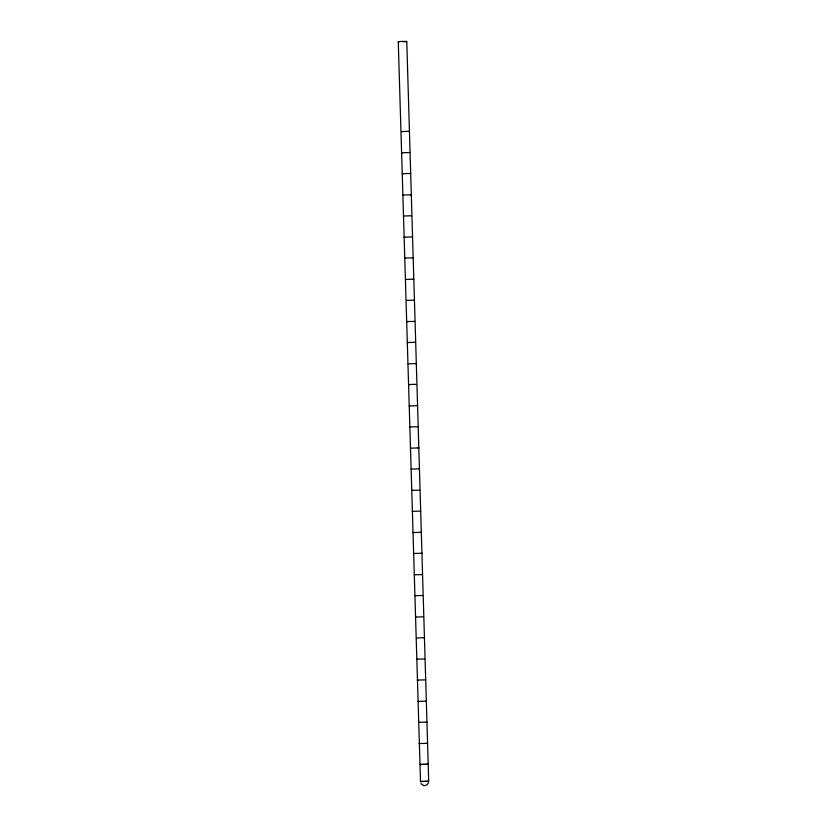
<?xml version="1.0" encoding="UTF-8"?>
<svg xmlns="http://www.w3.org/2000/svg" width="827" height="827" viewBox="0 0 827 827"><rect width="100%" height="100%" fill="white"/><g stroke="black" fill="none" stroke-linecap="round" stroke-linejoin="round"><path stroke-width="1.24" d="M428.562 782.58L427.083 784.761L424.778 785.64M420.519 781.577L398.263 41.701L401.901 41.412L406.77 41.464L428.696 781.236M401.571 152.768L410.058 152.519M402.191 173.711L410.678 173.453M404.072 237.173L412.559 236.915M404.692 258.107L413.18 257.848M406.584 321.569L414.782 321.414M409.778 426.959L418.048 426.722M410.337 448.162L418.824 447.903M418.813 447.945L417.997 448.069M410.957 469.105L419.444 468.847M412.249 511.344L420.654 511.096M412.838 532.567L421.325 532.309M421.336 532.34L420.509 532.464M413.459 553.501L421.946 553.242M421.935 553.284L421.377 553.377M414.813 595.667L423 595.533M426.329 701.141L418.038 701.42M418.472 722.302L426.97 722.074L426.267 722.188M420.271 781.494L428.675 781.236L420.55 781.587M406.719 41.484L402.914 41.763M415.599 342.316L407.277 342.554M414.069 300.16L406.491 300.397M419.702 490.215L411.608 490.349L412.239 490.463M422.215 574.61L414.151 574.744L414.751 574.858M411.464 215.775L403.979 216.002M423.362 616.828L415.536 617.025M424.613 659.026L416.622 659.15L417.253 659.253M416.363 384.586C417.139 384.131 408.538 384.359 408.993 384.803M423.879 637.782L424.468 637.679L416.405 637.989M410.616 194.862L411.319 194.748L403.162 195.048M413.118 279.257L413.82 279.144L405.664 279.443M415.619 363.653L416.332 363.539L408.093 363.839M424.416 785.65L423.744 785.588M399.048 41.795L398.314 41.732M402.346 152.871L401.643 152.819M404.848 237.266L404.114 237.215M407.36 321.672L406.615 321.61M417.997 680.197L417.242 680.094L425.709 679.846M409.737 406.067L409.117 406.005L417.542 405.695M419.64 743.649L419.113 743.587L427.59 743.297M401.477 131.607L409.396 131.245M423.734 785.588L420.86 783.634M419.744 764.489L428.21 764.241L419.754 764.489M420.498 764.603L420.478 764.603"/></g></svg>
